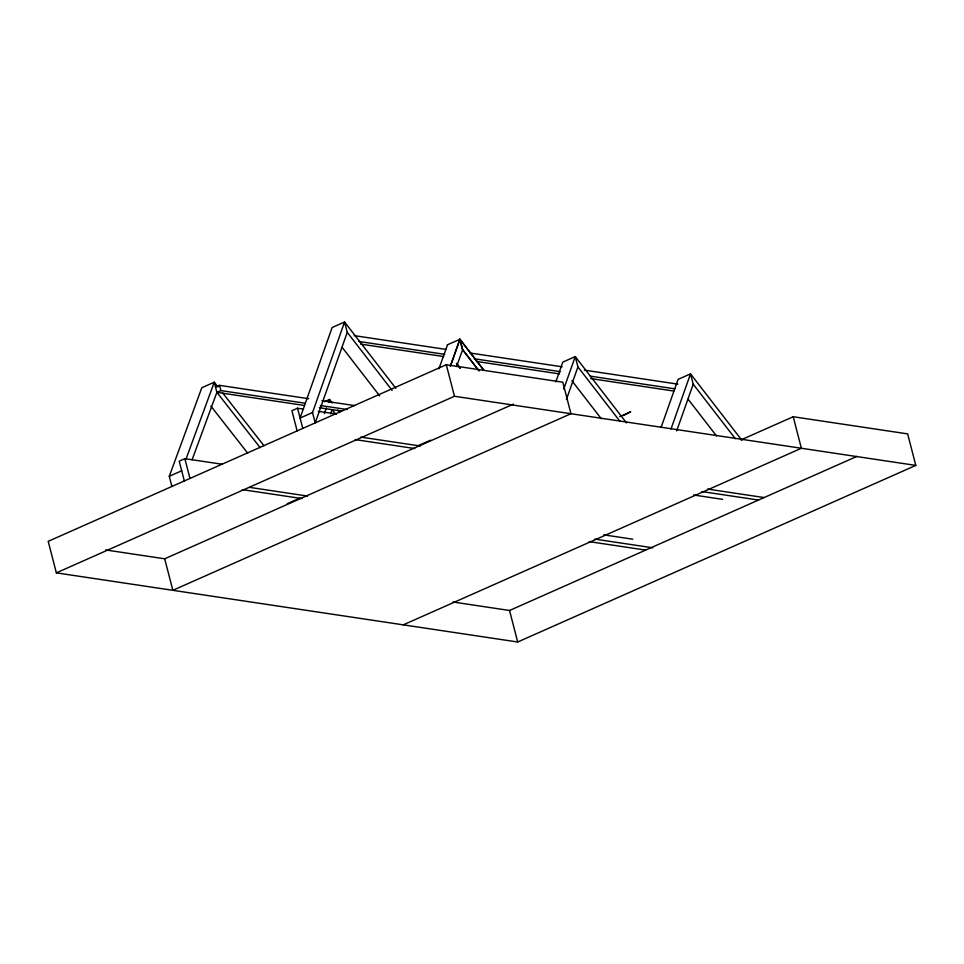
<?xml version="1.0" encoding="UTF-8"?>
<svg xmlns="http://www.w3.org/2000/svg" width="964" height="964" viewBox="0 0 964 964"><rect width="100%" height="100%" fill="white"/><g stroke="black" fill="none" stroke-linecap="round" stroke-linejoin="round"><path stroke-width="1.45" d="M312.529 412.532L300.093 418.051L332.146 327.507L344.582 322L347.257 332.351L315.204 422.883L312.529 412.532L344.582 322L395.867 388.347M438.909 368.838L447.537 344.811M450.345 366.151L459.852 339.28L483.675 370.08M450.453 366.163L459.973 339.292L483.783 370.104M456.526 366.609L462.648 349.643L459.973 339.292L447.417 344.787M555.806 381.889L562.819 362.09L575.243 356.572L626.54 422.931M563.735 389.107L575.243 356.572L577.93 366.923L620.057 421.437M566.41 399.458L577.93 366.923M661.075 427.462L678.09 379.37L690.525 373.851L741.822 440.211M671.004 429.016L690.525 373.851L693.212 384.202L735.339 438.716M676.68 430.884L693.212 384.202M171.893 486.459L169.278 476.3L201.825 387.709L214.261 382.202L217.936 386.901M185.835 459.539L214.261 382.202L216.876 392.348L260.147 447.645M192.077 459.852L216.876 392.348L220.864 390.589L305.492 403.277M324.374 413.544L326.435 407.917M328.507 402.289L329.531 399.482L332.291 403.012M330.616 413.845L332.158 409.628L335.846 414.339M623.6 415.544L630.673 411.773L619.744 416.629M215.526 387.106L219.503 385.347L308.588 398.698M303.503 409.11L297.551 408.218L291.911 410.724L297.129 430.908M222.069 464.226L184.859 458.659L179.22 461.154L184.329 480.94M324.567 401.687L329.531 399.482L330.291 402.374M169.278 476.3L181.702 470.793M105.715 549.95L164.699 558.795L172.845 590.317L570.953 413.725L562.795 382.202L446.308 364.729L48.2 541.334L56.358 572.857L517.692 642L915.8 465.407L907.642 433.884L793.215 416.737L741.051 439.873M56.358 572.857L454.454 396.264L915.8 465.407M287.176 503.738L299.72 498.243M418.051 445.681L430.607 440.187M164.699 558.795L513.378 404.121M403.265 624.853L801.373 448.26L793.215 416.737M453.08 602.018L509.546 610.477L856.851 456.418M354.222 335.629L446.284 349.438M470.034 352.993L562.096 366.79M584.365 370.128L677.909 384.154M358.572 341.425L444.693 354.342M474.384 358.789L560.506 371.694M590.197 376.141L674.836 388.829M360.536 344.088L443.681 356.547M476.349 361.44L559.494 373.912M590.679 378.575L673.824 391.047M321.952 400.699L354.619 405.591M320.337 405.495L347.064 409.507M216.876 392.348L304.479 405.483M319.325 407.712L341.605 411.05M318.385 411.339L336.255 414.026M360.813 437.102L420.34 446.019M707.564 489.073L764.115 497.557M355.162 439.608L414.701 448.525M701.888 491.568L758.475 500.051M693.598 495.002L722.602 499.34M603.765 534.851L632.77 539.201M249.495 487.362L307.54 496.062M594.728 539.105L652.773 547.805M242.374 489.64L301.901 498.569M589.125 541.611L645.675 550.095M337.822 410.062L339.665 412.423M222.539 392.782L263.967 445.729M210.887 406.109L247.712 453.164M688.103 399.204L716.493 435.933M571.905 380.732L601.211 418.653M462.648 349.643L479.132 370.983M478.108 369.778L462.539 349.631L459.852 339.28M456.623 363.464L460.286 368.2M456.514 363.44L460.177 368.176M347.257 332.351L392.131 390.42M342.148 347.353L379.696 395.927M446.308 364.729L454.454 396.264M509.546 610.477L517.692 642M297.551 408.218L302.78 428.402M219.503 385.347L220.864 390.589M184.859 458.659L189.98 478.445"/></g></svg>
